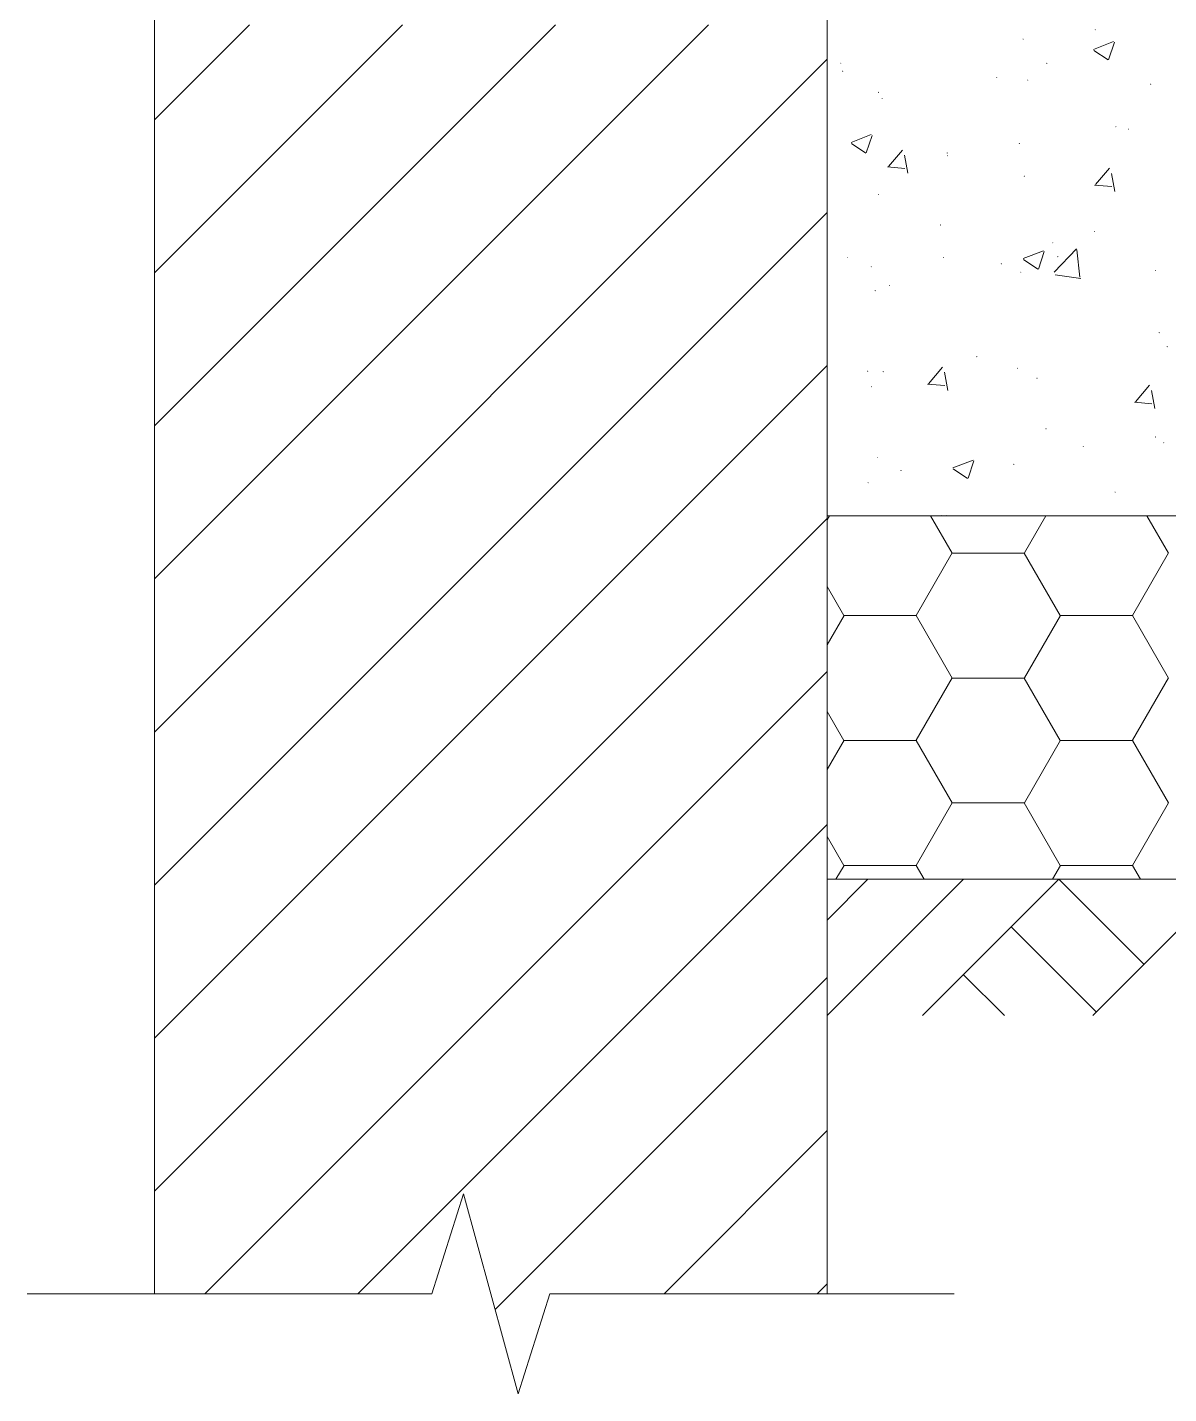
# Model space of a CAD drawing. Header units: millimetres. Extents: x -30643 to 86172, y -19411 to 63186.
# Drawn here: x -7886 to -2947, y -9772 to -3860 of the extents above; entities that cross this region are included whole.
import ezdxf

# ---------------------------------------------------------------- set-up
doc = ezdxf.new("R2010")
doc.units = ezdxf.units.MM

msp = doc.modelspace()

# ---------------------------------------------------------------- hatches: boundary and pattern name
h = msp.add_hatch(color=0)
h.dxf.hatch_style = 2
h.paths.add_polyline_path([(-3264.5, -3872.5), (-3267.1, -3869.9), (-3264.5, -3867.3), (-3261.9, -3869.9)])
h = msp.add_hatch(color=0)
h.dxf.hatch_style = 2
h.paths.add_polyline_path([(-4424.9, -3939.4), (-4427.5, -3936.8), (-4424.9, -3934.2), (-4422.3, -3936.8)])
h = msp.add_hatch(color=0)
h.dxf.hatch_style = 2
h.paths.add_polyline_path([(-4424.9, -3939.4), (-4427.5, -3936.8), (-4424.9, -3934.2), (-4422.3, -3936.8)])
h = msp.add_hatch(color=0)
h.dxf.hatch_style = 2
h.paths.add_polyline_path([(-4424.9, -3939.4), (-4427.5, -3936.8), (-4424.9, -3934.2), (-4422.3, -3936.8)])
h = msp.add_hatch(color=0)
h.dxf.hatch_style = 2
h.paths.add_polyline_path([(-4424.9, -3949.2), (-4427.5, -3946.6), (-4424.9, -3944), (-4422.3, -3946.6)])
h = msp.add_hatch(color=0)
h.dxf.hatch_style = 2
h.paths.add_polyline_path([(-4424.9, -3949.2), (-4427.5, -3946.6), (-4424.9, -3944), (-4422.3, -3946.6)])
h = msp.add_hatch(color=0)
h.dxf.hatch_style = 2
h.paths.add_polyline_path([(-4424.9, -3949.2), (-4427.5, -3946.6), (-4424.9, -3944), (-4422.3, -3946.6)])
h = msp.add_hatch(color=0)
h.dxf.hatch_style = 2
h.paths.add_polyline_path([(-3577, -3913.3), (-3579.6, -3910.7), (-3577, -3908.1), (-3574.4, -3910.7)])
h = msp.add_hatch(color=0)
h.dxf.hatch_style = 2
h.paths.add_polyline_path([(-4424.9, -4009), (-4427.5, -4006.4), (-4424.9, -4003.8), (-4422.3, -4006.4)])
h = msp.add_hatch(color=0)
h.dxf.hatch_style = 2
h.paths.add_polyline_path([(-4424.9, -4009), (-4427.5, -4006.4), (-4424.9, -4003.8), (-4422.3, -4006.4)])
h = msp.add_hatch(color=0)
h.dxf.hatch_style = 2
h.paths.add_polyline_path([(-4424.9, -4025.2), (-4427.5, -4022.6), (-4424.9, -4020), (-4422.3, -4022.6)])
h = msp.add_hatch(color=0)
h.dxf.hatch_style = 2
h.paths.add_polyline_path([(-4365.8, -4017.5), (-4368.4, -4014.9), (-4365.8, -4012.3), (-4363.2, -4014.9)])
h = msp.add_hatch(color=0)
h.dxf.hatch_style = 2
h.paths.add_polyline_path([(-3474.2, -4018.2), (-3476.8, -4015.6), (-3474.2, -4013), (-3471.6, -4015.6)])
h = msp.add_hatch(color=0)
h.dxf.hatch_style = 2
h.paths.add_polyline_path([(-4358.1, -4052), (-4360.7, -4049.4), (-4358.1, -4046.8), (-4355.5, -4049.4)])
h = msp.add_hatch(color=0)
h.dxf.hatch_style = 2
h.paths.add_polyline_path([(-3691, -4080.1), (-3693.6, -4077.5), (-3691, -4074.9), (-3688.4, -4077.5)])
h = msp.add_hatch(color=0)
h.dxf.hatch_style = 2
h.paths.add_polyline_path([(-4202.5, -4143.4), (-4205.2, -4140.8), (-4202.5, -4138.2), (-4199.9, -4140.8)])
h = msp.add_hatch(color=0)
h.dxf.hatch_style = 2
h.paths.add_polyline_path([(-3556.6, -4090.7), (-3559.2, -4088.1), (-3556.6, -4085.5), (-3554, -4088.1)])
h = msp.add_hatch(color=0)
h.dxf.hatch_style = 2
h.paths.add_polyline_path([(-3024.6, -4108.3), (-3027.2, -4105.6), (-3024.6, -4103), (-3022, -4105.6)])
h = msp.add_hatch(color=0)
h.dxf.hatch_style = 2
h.paths.add_polyline_path([(-4187.1, -4170.2), (-4189.7, -4167.6), (-4187.1, -4165), (-4184.5, -4167.6)])
h = msp.add_hatch(color=0)
h.dxf.hatch_style = 2
h.paths.add_polyline_path([(-3175.2, -4292.6), (-3177.8, -4290), (-3175.2, -4287.4), (-3172.6, -4290)])
h = msp.add_hatch(color=0)
h.dxf.hatch_style = 2
h.paths.add_polyline_path([(-3120.3, -4302.5), (-3122.9, -4299.9), (-3120.3, -4297.3), (-3117.7, -4299.9)])
h = msp.add_hatch(color=0)
h.dxf.hatch_style = 2
h.paths.add_polyline_path([(-4424.9, -4353.1), (-4427.5, -4350.5), (-4424.9, -4347.9), (-4422.3, -4350.5)])
h = msp.add_hatch(color=0)
h.dxf.hatch_style = 2
h.paths.add_polyline_path([(-4424.9, -4353.1), (-4427.5, -4350.5), (-4424.9, -4347.9), (-4422.3, -4350.5)])
h = msp.add_hatch(color=0)
h.dxf.hatch_style = 2
h.paths.add_polyline_path([(-4424.9, -4353.1), (-4427.5, -4350.5), (-4424.9, -4347.9), (-4422.3, -4350.5)])
h = msp.add_hatch(color=0)
h.dxf.hatch_style = 2
h.paths.add_polyline_path([(-3593.2, -4365.1), (-3595.8, -4362.5), (-3593.2, -4359.9), (-3590.6, -4362.5)])
h = msp.add_hatch(color=0)
h.dxf.hatch_style = 2
h.paths.add_polyline_path([(-4424.9, -4405.2), (-4427.5, -4402.6), (-4424.9, -4400), (-4422.3, -4402.6)])
h = msp.add_hatch(color=0)
h.dxf.hatch_style = 2
h.paths.add_polyline_path([(-4424.9, -4405.2), (-4427.5, -4402.6), (-4424.9, -4400), (-4422.3, -4402.6)])
h = msp.add_hatch(color=0)
h.dxf.hatch_style = 2
h.paths.add_polyline_path([(-4424.9, -4405.2), (-4427.5, -4402.6), (-4424.9, -4400), (-4422.3, -4402.6)])
h = msp.add_hatch(color=0)
h.dxf.hatch_style = 2
h.paths.add_polyline_path([(-3905.6, -4405.9), (-3908.2, -4403.3), (-3905.6, -4400.7), (-3903, -4403.3)])
h = msp.add_hatch(color=0)
h.dxf.hatch_style = 2
h.paths.add_polyline_path([(-3903.5, -4417.9), (-3906.1, -4415.3), (-3903.5, -4412.7), (-3900.9, -4415.3)])
h = msp.add_hatch(color=0)
h.dxf.hatch_style = 2
h.paths.add_polyline_path([(-4424.9, -4474.2), (-4427.5, -4471.6), (-4424.9, -4469), (-4422.3, -4471.6)])
h = msp.add_hatch(color=0)
h.dxf.hatch_style = 2
h.paths.add_polyline_path([(-4424.9, -4474.2), (-4427.5, -4471.6), (-4424.9, -4469), (-4422.3, -4471.6)])
h = msp.add_hatch(color=0)
h.dxf.hatch_style = 2
h.paths.add_polyline_path([(-3571.3, -4506.5), (-3574, -4503.9), (-3571.3, -4501.3), (-3568.7, -4503.9)])
h = msp.add_hatch(color=0)
h.dxf.hatch_style = 2
h.paths.add_polyline_path([(-4202.5, -4586.1), (-4205.2, -4583.4), (-4202.5, -4580.8), (-4199.9, -4583.4)])
h = msp.add_hatch(color=0)
h.dxf.hatch_style = 2
h.paths.add_polyline_path([(-4424.9, -4731.7), (-4427.5, -4729.1), (-4424.9, -4726.5), (-4422.3, -4729.1)])
h = msp.add_hatch(color=0)
h.dxf.hatch_style = 2
h.paths.add_polyline_path([(-4424.9, -4731.7), (-4427.5, -4729.1), (-4424.9, -4726.5), (-4422.3, -4729.1)])
h = msp.add_hatch(color=0)
h.dxf.hatch_style = 2
h.paths.add_polyline_path([(-3934.4, -4717.6), (-3937.1, -4715), (-3934.4, -4712.4), (-3931.8, -4715)])
h = msp.add_hatch(color=0)
h.dxf.hatch_style = 2
h.paths.add_polyline_path([(-4424.9, -4757), (-4427.5, -4754.4), (-4424.9, -4751.8), (-4422.3, -4754.4)])
h = msp.add_hatch(color=0)
h.dxf.hatch_style = 2
h.paths.add_polyline_path([(-4424.9, -4757), (-4427.5, -4754.4), (-4424.9, -4751.8), (-4422.3, -4754.4)])
h = msp.add_hatch(color=0)
h.dxf.hatch_style = 2
h.paths.add_polyline_path([(-4424.9, -4757), (-4427.5, -4754.4), (-4424.9, -4751.8), (-4422.3, -4754.4)])
h = msp.add_hatch(color=0)
h.dxf.hatch_style = 2
h.paths.add_polyline_path([(-3268.1, -4745.8), (-3270.7, -4743.2), (-3268.1, -4740.6), (-3265.5, -4743.2)])
h = msp.add_hatch(color=0)
h.dxf.hatch_style = 2
h.paths.add_polyline_path([(-4424.9, -4802.1), (-4427.5, -4799.5), (-4424.9, -4796.9), (-4422.3, -4799.5)])
h = msp.add_hatch(color=0)
h.dxf.hatch_style = 2
h.paths.add_polyline_path([(-3448.2, -4795), (-3450.8, -4792.4), (-3448.2, -4789.8), (-3445.6, -4792.4)])
h = msp.add_hatch(color=0)
h.dxf.hatch_style = 2
h.paths.add_polyline_path([(-4337.7, -4857.7), (-4340.3, -4855.1), (-4337.7, -4852.5), (-4335.1, -4855.1)])
h = msp.add_hatch(color=0)
h.dxf.hatch_style = 2
h.paths.add_polyline_path([(-4234.2, -4898.5), (-4236.8, -4895.9), (-4234.2, -4893.3), (-4231.6, -4895.9)])
h = msp.add_hatch(color=0)
h.dxf.hatch_style = 2
h.paths.add_polyline_path([(-3921.8, -4857.7), (-3924.4, -4855.1), (-3921.8, -4852.5), (-3919.2, -4855.1)])
h = msp.add_hatch(color=0)
h.dxf.hatch_style = 2
h.paths.add_polyline_path([(-3671.3, -4885.8), (-3673.9, -4883.2), (-3671.3, -4880.6), (-3668.7, -4883.2)])
h = msp.add_hatch(color=0)
h.dxf.hatch_style = 2
h.paths.add_polyline_path([(-3426.4, -4854.9), (-3429, -4852.3), (-3426.4, -4849.6), (-3423.8, -4852.3)])
h = msp.add_hatch(color=0)
h.dxf.hatch_style = 2
h.paths.add_polyline_path([(-4424.9, -4923.8), (-4427.5, -4921.2), (-4424.9, -4918.6), (-4422.3, -4921.2)])
h = msp.add_hatch(color=0)
h.dxf.hatch_style = 2
h.paths.add_polyline_path([(-4424.9, -4923.8), (-4427.5, -4921.2), (-4424.9, -4918.6), (-4422.3, -4921.2)])
h = msp.add_hatch(color=0)
h.dxf.hatch_style = 2
h.paths.add_polyline_path([(-3586.8, -4921.7), (-3589.4, -4919.1), (-3586.8, -4916.5), (-3584.2, -4919.1)])
h = msp.add_hatch(color=0)
h.dxf.hatch_style = 2
h.paths.add_polyline_path([(-3004.2, -4914), (-3006.8, -4911.4), (-3004.2, -4908.8), (-3001.6, -4911.4)])
h = msp.add_hatch(color=0)
h.dxf.hatch_style = 2
h.paths.add_polyline_path([(-4217.3, -5001.9), (-4219.9, -4999.3), (-4217.3, -4996.7), (-4214.7, -4999.3)])
h = msp.add_hatch(color=0)
h.dxf.hatch_style = 2
h.paths.add_polyline_path([(-4154.7, -4979.4), (-4157.3, -4976.8), (-4154.7, -4974.2), (-4152.1, -4976.8)])
h = msp.add_hatch(color=0)
h.dxf.hatch_style = 2
h.paths.add_polyline_path([(-4424.9, -5161), (-4427.5, -5158.4), (-4424.9, -5155.7), (-4422.3, -5158.4)])
h = msp.add_hatch(color=0)
h.dxf.hatch_style = 2
h.paths.add_polyline_path([(-4424.9, -5161), (-4427.5, -5158.4), (-4424.9, -5155.7), (-4422.3, -5158.4)])
h = msp.add_hatch(color=0)
h.dxf.hatch_style = 2
h.paths.add_polyline_path([(-4424.9, -5161), (-4427.5, -5158.4), (-4424.9, -5155.7), (-4422.3, -5158.4)])
h = msp.add_hatch(color=0)
h.dxf.hatch_style = 2
h.paths.add_polyline_path([(-4424.9, -5198.3), (-4427.5, -5195.6), (-4424.9, -5193), (-4422.3, -5195.6)])
h = msp.add_hatch(color=0)
h.dxf.hatch_style = 2
h.paths.add_polyline_path([(-4424.9, -5198.3), (-4427.5, -5195.6), (-4424.9, -5193), (-4422.3, -5195.6)])
h = msp.add_hatch(color=0)
h.dxf.hatch_style = 2
h.paths.add_polyline_path([(-2988, -5183.5), (-2990.6, -5180.9), (-2988, -5178.3), (-2985.4, -5180.9)])
h = msp.add_hatch(color=0)
h.dxf.hatch_style = 2
h.paths.add_polyline_path([(-2953.5, -5244), (-2956.1, -5241.4), (-2953.5, -5238.8), (-2950.9, -5241.4)])
h = msp.add_hatch(color=0)
h.dxf.hatch_style = 2
h.paths.add_polyline_path([(-3776.8, -5287.6), (-3779.4, -5285), (-3776.8, -5282.4), (-3774.2, -5285)])
h = msp.add_hatch(color=0)
h.dxf.hatch_style = 2
h.paths.add_polyline_path([(-4424.9, -5372.8), (-4427.5, -5370.2), (-4424.9, -5367.6), (-4422.3, -5370.2)])
h = msp.add_hatch(color=0)
h.dxf.hatch_style = 2
h.paths.add_polyline_path([(-4424.9, -5372.8), (-4427.5, -5370.2), (-4424.9, -5367.6), (-4422.3, -5370.2)])
h = msp.add_hatch(color=0)
h.dxf.hatch_style = 2
h.paths.add_polyline_path([(-4424.9, -5372.8), (-4427.5, -5370.2), (-4424.9, -5367.6), (-4422.3, -5370.2)])
h = msp.add_hatch(color=0)
h.dxf.hatch_style = 2
h.paths.add_polyline_path([(-4249.7, -5350.2), (-4252.3, -5347.6), (-4249.7, -5345), (-4247.1, -5347.6)])
h = msp.add_hatch(color=0)
h.dxf.hatch_style = 2
h.paths.add_polyline_path([(-4182.8, -5352.4), (-4185.4, -5349.8), (-4182.8, -5347.2), (-4180.2, -5349.8)])
h = msp.add_hatch(color=0)
h.dxf.hatch_style = 2
h.paths.add_polyline_path([(-3601.6, -5337.6), (-3604.2, -5335), (-3601.6, -5332.4), (-3599, -5335)])
h = msp.add_hatch(color=0)
h.dxf.hatch_style = 2
h.paths.add_polyline_path([(-3516.5, -5380.5), (-3519.1, -5377.9), (-3516.5, -5375.3), (-3513.9, -5377.9)])
h = msp.add_hatch(color=0)
h.dxf.hatch_style = 2
h.paths.add_polyline_path([(-4232.8, -5417.8), (-4235.4, -5415.2), (-4232.8, -5412.6), (-4230.2, -5415.2)])
h = msp.add_hatch(color=0)
h.dxf.hatch_style = 2
h.paths.add_polyline_path([(-4424.9, -5524.1), (-4427.5, -5521.5), (-4424.9, -5518.8), (-4422.3, -5521.5)])
h = msp.add_hatch(color=0)
h.dxf.hatch_style = 2
h.paths.add_polyline_path([(-4424.9, -5524.1), (-4427.5, -5521.5), (-4424.9, -5518.8), (-4422.3, -5521.5)])
h = msp.add_hatch(color=0)
h.dxf.hatch_style = 2
h.paths.add_polyline_path([(-4424.9, -5524.1), (-4427.5, -5521.5), (-4424.9, -5518.8), (-4422.3, -5521.5)])
h = msp.add_hatch(color=0)
h.dxf.hatch_style = 2
h.paths.add_polyline_path([(-4424.9, -5564.9), (-4427.5, -5562.3), (-4424.9, -5559.7), (-4422.3, -5562.3)])
h = msp.add_hatch(color=0)
h.dxf.hatch_style = 2
h.paths.add_polyline_path([(-4424.9, -5564.9), (-4427.5, -5562.3), (-4424.9, -5559.7), (-4422.3, -5562.3)])
h = msp.add_hatch(color=0)
h.dxf.hatch_style = 2
h.paths.add_polyline_path([(-4424.9, -5564.9), (-4427.5, -5562.3), (-4424.9, -5559.7), (-4422.3, -5562.3)])
h = msp.add_hatch(color=0)
h.dxf.hatch_style = 2
h.paths.add_polyline_path([(-4424.9, -5595.1), (-4427.5, -5592.5), (-4424.9, -5589.9), (-4422.3, -5592.5)])
h = msp.add_hatch(color=0)
h.dxf.hatch_style = 2
h.paths.add_polyline_path([(-4424.9, -5595.1), (-4427.5, -5592.5), (-4424.9, -5589.9), (-4422.3, -5592.5)])
h = msp.add_hatch(color=0)
h.dxf.hatch_style = 2
h.paths.add_polyline_path([(-4424.9, -5595.1), (-4427.5, -5592.5), (-4424.9, -5589.9), (-4422.3, -5592.5)])
h = msp.add_hatch(color=0)
h.dxf.hatch_style = 2
h.paths.add_polyline_path([(-3477.8, -5600.1), (-3480.4, -5597.4), (-3477.8, -5594.8), (-3475.2, -5597.4)])
h = msp.add_hatch(color=0)
h.dxf.hatch_style = 2
h.paths.add_polyline_path([(-3316.6, -5676), (-3319.2, -5673.4), (-3316.6, -5670.8), (-3314, -5673.4)])
h = msp.add_hatch(color=0)
h.dxf.hatch_style = 2
h.paths.add_polyline_path([(-3004.2, -5635.2), (-3006.8, -5632.6), (-3004.2, -5630), (-3001.6, -5632.6)])
h = msp.add_hatch(color=0)
h.dxf.hatch_style = 2
h.paths.add_polyline_path([(-2968.3, -5659.9), (-2970.9, -5657.3), (-2968.3, -5654.7), (-2965.7, -5657.3)])
h = msp.add_hatch(color=0)
h.dxf.hatch_style = 2
h.paths.add_polyline_path([(-4206.1, -5724.6), (-4208.7, -5722), (-4206.1, -5719.4), (-4203.5, -5722)])
h = msp.add_hatch(color=0)
h.dxf.hatch_style = 2
h.paths.add_polyline_path([(-4105.4, -5780.2), (-4108, -5777.6), (-4105.4, -5775), (-4102.8, -5777.6)])
h = msp.add_hatch(color=0)
h.dxf.hatch_style = 2
h.paths.add_polyline_path([(-3617.1, -5753.5), (-3619.7, -5750.9), (-3617.1, -5748.2), (-3614.5, -5750.9)])
h = msp.add_hatch(color=0)
h.dxf.hatch_style = 2
h.paths.add_polyline_path([(-4424.9, -5822.4), (-4427.5, -5819.8), (-4424.9, -5817.2), (-4422.3, -5819.8)])
h = msp.add_hatch(color=0)
h.dxf.hatch_style = 2
h.paths.add_polyline_path([(-4247.6, -5833), (-4250.2, -5830.4), (-4247.6, -5827.8), (-4245, -5830.4)])
h = msp.add_hatch(color=0)
h.dxf.hatch_style = 2
h.paths.add_polyline_path([(-3178.7, -5873.8), (-3181.3, -5871.2), (-3178.7, -5868.6), (-3176.1, -5871.2)])
h = msp.add_hatch(color=0)
h.dxf.hatch_style = 2
h.paths.add_polyline_path([(-4424.9, -5969.5), (-4427.5, -5966.9), (-4424.9, -5964.3), (-4422.3, -5966.9)])
h = msp.add_hatch(color=0)
h.dxf.hatch_style = 2
h.paths.add_polyline_path([(-4424.9, -5969.5), (-4427.5, -5966.9), (-4424.9, -5964.3), (-4422.3, -5966.9)])
h = msp.add_hatch(color=0)
h.dxf.hatch_style = 2
h.paths.add_polyline_path([(-4424.9, -5969.5), (-4427.5, -5966.9), (-4424.9, -5964.3), (-4422.3, -5966.9)])
h = msp.add_hatch(color=0)
h.dxf.hatch_style = 2
h.paths.add_polyline_path([(-3931.6, -5975.8), (-3934.2, -5973.2), (-3931.6, -5970.6), (-3929, -5973.2)])
h = msp.add_hatch(color=0)
h.dxf.hatch_style = 2
h.paths.add_polyline_path([(-3931.6, -5975.8), (-3934.2, -5973.2), (-3931.6, -5970.6), (-3929, -5973.2)])
h = msp.add_hatch(color=0)
h.dxf.hatch_style = 2
h.paths.add_polyline_path([(-3907, -5975.8), (-3909.6, -5973.2), (-3907, -5970.6), (-3904.4, -5973.2)])
h = msp.add_hatch(color=0)
h.dxf.hatch_style = 2
h.paths.add_polyline_path([(-3380.7, -5975.8), (-3383.3, -5973.2), (-3380.7, -5970.6), (-3378, -5973.2)])
h = msp.add_hatch(color=0)
h.dxf.hatch_style = 2
h.paths.add_polyline_path([(-3380.7, -5975.8), (-3383.3, -5973.2), (-3380.7, -5970.6), (-3378, -5973.2)])
h = msp.add_hatch(color=0)
h.dxf.hatch_style = 2
h.paths.add_polyline_path([(-3067.5, -5975.8), (-3070.1, -5973.2), (-3067.5, -5970.6), (-3064.9, -5973.2)])

# ---------------------------------------------------------------- linework, layer by layer
at = {"color": 0, "lineweight": 0}
for points in [[(-7335.3, 1444.3), (-7335.3, -9340.3)], [(-4424.9, 1444.3), (-4424.9, -9340.3)], [(-7335.3, -4259.8), (-6925.1, -3849.5)], [(-7335.3, -4921.9), (-6262.9, -3849.5)], [(-7335.3, -5584.1), (-5600.8, -3849.5)], [(-7335.3, -6246.2), (-4938.6, -3849.5)], [(-3272.3, -3955.1), (-3185, -3921.3)], [(-3270.9, -3959.3), (-3209, -4000.8)], [(-3206.8, -4000.1), (-3181.5, -3924.1)], [(-7335.3, -6909.1), (-4424.9, -3998)], [(-4321.5, -4357.6), (-4234.2, -4323.8)], [(-4320.1, -4361.8), (-4258.1, -4404)], [(-4256, -4402.6), (-4230.7, -4327.3)], [(-4159.6, -4462.4), (-4099.1, -4390.6)], [(-4075.9, -4491.3), (-4090, -4413.2)], [(-4163.8, -4463.8), (-4089.3, -4470.2)], [(-3263.8, -4540.5), (-3203.3, -4468.7)], [(-3180.1, -4570.1), (-3194.2, -4492)], [(-3268.1, -4542.6), (-3193.5, -4549)], [(-7335.3, -7571.3), (-4424.9, -4660.9)], [(-3576.3, -4860.7), (-3488.3, -4826.9)], [(-3510.8, -4905.7), (-3485.5, -4829.7)], [(-3442.6, -4919.1), (-3345.5, -4817.8)], [(-3330.7, -4940.9), (-3344.8, -4822.7)], [(-3574.9, -4864.9), (-3512.9, -4906.4)], [(-3438.4, -4930.4), (-3327.2, -4947.2)], [(-7335.3, -8233.4), (-4424.9, -5323)], [(-3986.5, -5401.8), (-3926, -5330.1)], [(-3902.1, -5430.7), (-3916.9, -5352.6)], [(-3990.7, -5403.2), (-3916.2, -5409.6)], [(-3090.7, -5479.9), (-3030.2, -5408.2)], [(-3006.3, -5509.5), (-3021.1, -5430.7)], [(-3095, -5481.3), (-3020.4, -5488.4)], [(-3880.3, -5765.6), (-3792.3, -5732.6)], [(-3878.9, -5770.6), (-3816.9, -5812.1)], [(-3814.8, -5810.7), (-3789.5, -5735.4)], [(-7335.3, -8895.6), (-4424.9, -5985.2)], [(-4424.9, -5973.2), (3441.5, -5973.2)], [(-4424.9, -5990.8), (-4415.1, -5973.2)], [(-3883.8, -6135.1), (-3977.4, -5973.2)], [(-3571.3, -6134.4), (-3478.5, -5973.2)], [(-2947.2, -6135.1), (-3040.8, -5973.2)], [(-4039.3, -6404.6), (-3883.8, -6134.4)], [(-3883.1, -6135.1), (-3570.6, -6135.1)], [(-3415.8, -6405.3), (-3572.1, -6135.1)], [(-3102.7, -6404.6), (-2947.2, -6134.4)], [(-4352.4, -6405.3), (-4424.9, -6279.3)], [(-4424.9, -6531.2), (-4351.7, -6404.6)], [(-4351.7, -6405.3), (-4039.3, -6405.3)], [(-3883.8, -6675.5), (-4040, -6405.3)], [(-3571.3, -6674.8), (-3415.1, -6404.6)], [(-3415.1, -6405.3), (-3102.7, -6405.3)], [(-2947.2, -6675.5), (-3103.4, -6405.3)], [(-7117.9, -9340.3), (-4424.9, -6647.3)], [(-4039.3, -6945), (-3883.8, -6674.8)], [(-3883.1, -6675.5), (-3570.6, -6675.5)], [(-3415.8, -6945.7), (-3572.1, -6675.5)], [(-3102.7, -6945), (-2947.2, -6674.8)], [(-4352.4, -6945.7), (-4424.9, -6819.7)], [(-4424.9, -7071.7), (-4351.7, -6945)], [(-4351.7, -6945.7), (-4039.3, -6945.7)], [(-3883.8, -7215.9), (-4040, -6945.7)], [(-3571.3, -7215.2), (-3415.1, -6945)], [(-3415.1, -6945.7), (-3102.7, -6945.7)], [(-2947.2, -7215.9), (-3103.4, -6945.7)], [(-4039.3, -7486.1), (-3883.8, -7215.2)], [(-3883.1, -7215.9), (-3570.6, -7215.9)], [(-3415.8, -7486.8), (-3572.1, -7215.9)], [(-3102.7, -7486.1), (-2947.2, -7215.2)], [(-6455.7, -9340.3), (-4424.9, -7309.5)], [(-4352.4, -7486.8), (-4424.9, -7360.9)], [(-4386.9, -7546.6), (-4351.7, -7486.1)], [(-4351.7, -7486.8), (-4039.3, -7486.8)], [(-4005.5, -7546.6), (-4040, -7486.8)], [(-3450.3, -7546.6), (-3415.1, -7486.1)], [(-3415.1, -7486.8), (-3102.7, -7486.8)], [(-3068.9, -7546.6), (-3103.4, -7486.8)], [(-4424.9, -7546.6), (4093.1, -7546.6)], [(-4424.9, -7723.3), (-4248.3, -7546.6)], [(-4424.9, -8136.3), (-3835.2, -7546.6)], [(-4011.9, -8136.3), (-3422.2, -7546.6)], [(-3422.2, -7546.6), (-3053.4, -7915.4)], [(-3274.4, -8136.3), (-2684.7, -7546.6)], [(-3628.3, -7752.8), (-3259.6, -8121.5)], [(-5861.8, -9408.6), (-4424.9, -7971.7)], [(-3835.2, -7959.7), (-3657.9, -8136.3)], [(-5130.7, -9340.3), (-4424.9, -8633.8)], [(-6136.3, -9340.3), (-5998.3, -8907.6)], [(-5998.3, -8907.6), (-5762.6, -9772.4)], [(-7886.3, -9340.3), (-6136.3, -9340.3)], [(-5762.6, -9772.4), (-5624.7, -9340.3)], [(-5624.7, -9340.3), (-3874.6, -9340.3)], [(-4468.5, -9340.3), (-4424.9, -9296.7)]]:
    msp.add_lwpolyline(points, dxfattribs=at)

doc.saveas('drawing.dxf')
